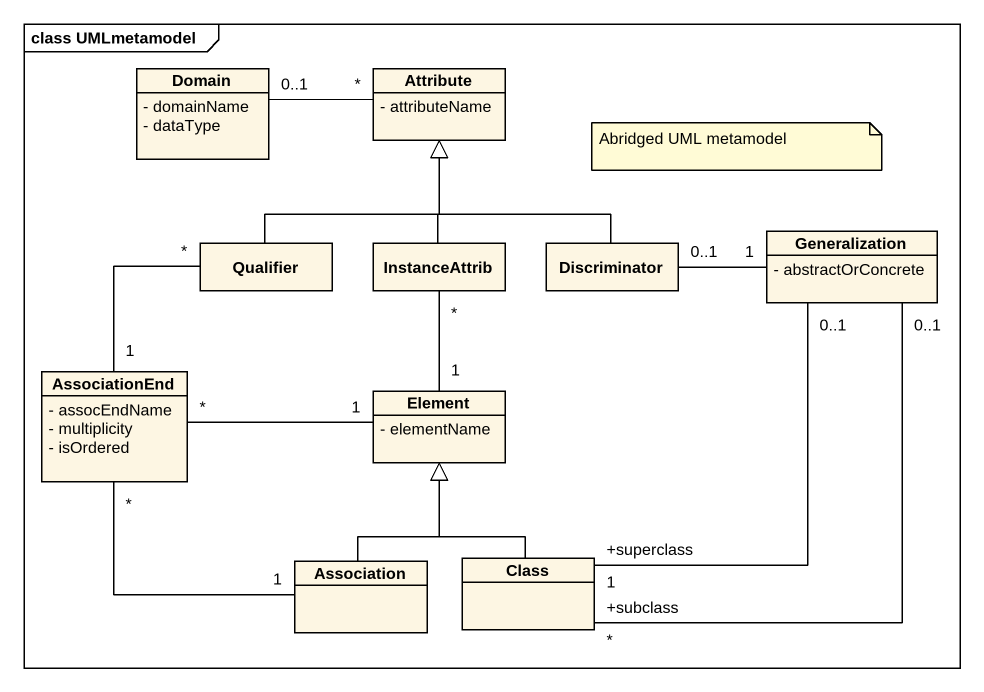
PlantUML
@startuml
mainframe class UMLmetamodel
hide circle
hide empty members
skinparam classAttributeIconSize 0
class Domain {
  - domainName
  - dataType
}
class Attribute {
  - attributeName
}
class Qualifier
class InstanceAttrib
class Discriminator
class Generalization {
  - abstractOrConcrete
}
class AssociationEnd {
  - assocEndName
  - multiplicity
  - isOrdered
}
class Element {
  - elementName
}
class Association
class "Class" as Class_
Domain "0..1" -right- "*" Attribute
Qualifier -up-|> Attribute
InstanceAttrib -up-|> Attribute
InstanceAttrib "*" -- "1" Element
Discriminator -up-|> Attribute
Discriminator "0..1" -right- "1" Generalization
AssociationEnd "1" -up- "*" Qualifier
AssociationEnd "*" -right- "1" Element
AssociationEnd "*" -- "1" Association
Association -up-|> Element
Class_ "+subclass\n*" -up- "0..1" Generalization
Class_ "+superclass\n1" -up- "0..1" Generalization
Class_ -up-|> Element
note as N1
  Abridged UML metamodel
end note
@enduml
